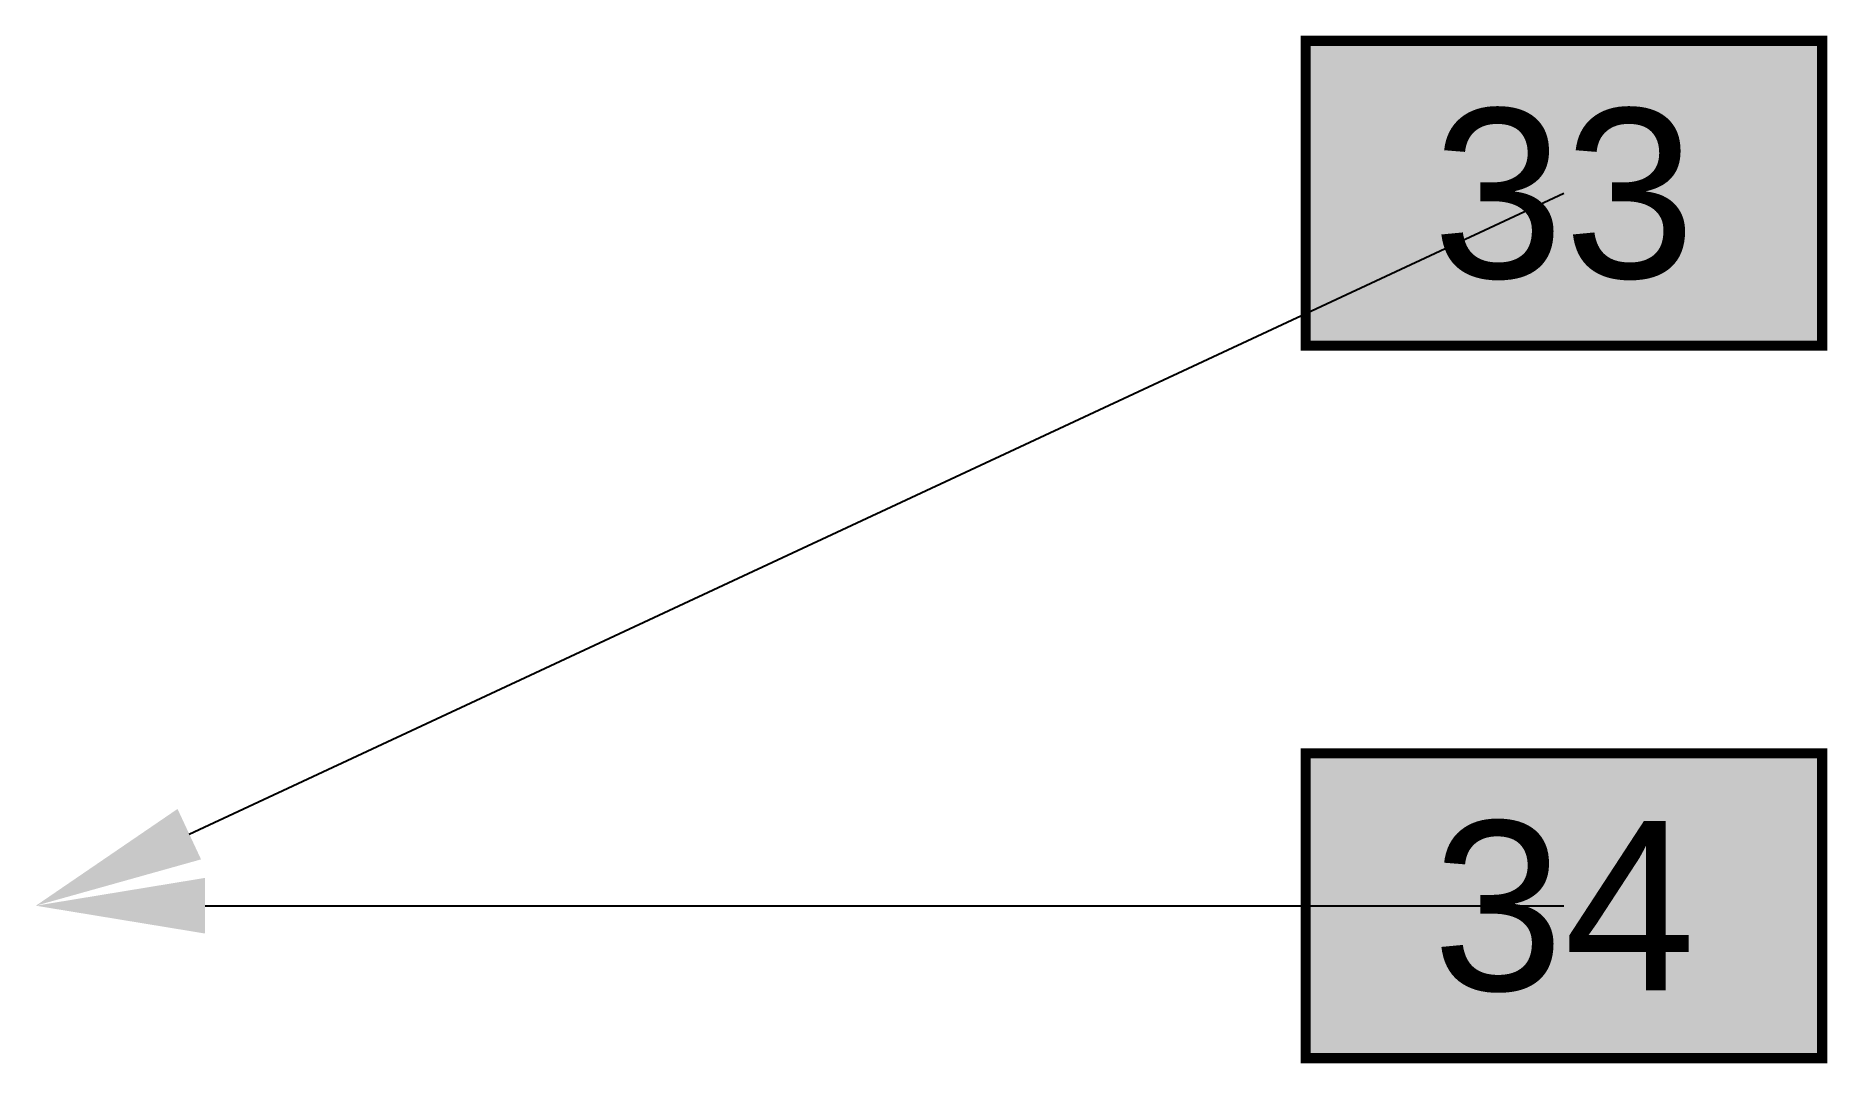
# Model space of a CAD drawing. Header units: inches. Extents: x 0 to 1.06, y -0.09 to 0.51.
import ezdxf
from ezdxf import colors
from ezdxf.entities.mleader import LeaderData, LeaderLine
from ezdxf.enums import TextEntityAlignment as Align
from ezdxf.math import Vec2, Vec3

# ---------------------------------------------------------------- set-up
doc = ezdxf.new("R2010")
doc.units = ezdxf.units.IN
doc.header["$MEASUREMENT"] = 0
doc.styles.add('ANNO', font='swissli.ttf')
doc.styles.get("Standard").update_dxf_attribs({"font": 'simplex.shx'})

# ---------------------------------------------------------------- blocks, each defined once
blk = doc.blocks.new('SHAPE-REC-W-LT-TAG-02')
at = {"true_color": 0xffffff, "transparency": 16777216}
h = blk.add_hatch(color=7, dxfattribs=at)
h.dxf.hatch_style = 1
h.paths.add_polyline_path([(0.1495, 0.087), (-0.1495, 0.087), (-0.1495, -0.087), (0.1495, -0.087)])
at = {"color": 0, "transparency": 16777216, "const_width": 0.006}
blk.add_lwpolyline([(-0.1525, -0.09), (0.1525, -0.09), (0.1525, 0.09), (-0.1525, 0.09)], close=True, dxfattribs=at)
at = {"color": 18, "true_color": 0x000000, "transparency": 16777216, "style": 'ANNO'}
blk.add_attdef('TAG', text='', height=0.1, dxfattribs=at).set_placement((0, 0), align=Align.MIDDLE)

msp = doc.modelspace()

# ---------------------------------------------------------------- leaders
ml = msp.add_multileader_block('Standard')
ml.set_content('SHAPE-REC-W-LT-TAG-02', color=256)
ml.set_attribute('TAG', '33', width=0)
ml.set_leader_properties()
ml.build(insert=Vec2(0, 0))
ml.multileader.update_dxf_attribs({"has_dogleg": 0, "text_left_attachment_type": 2, "text_right_attachment_type": 2, "dogleg_length": 0, "arrow_head_size": 0.1, "block_connection_type": 1})
ctx = ml.context
ctx.base_point, ctx.char_height, ctx.arrow_head_size, ctx.landing_gap_size = Vec3(0.9024, 0.4208), 0.1, 0.1, 0
ctx.left_attachment, ctx.right_attachment, ctx.attachment_type = 2, 2, 1
notes = []
notes.append((ctx, [(0, (1, 1, 0), (0.9024, 0.4208), (1, 0), 0, [(0, [(0, 0)], 0, [])])]))
ctx.block.insert = Vec3(0.9024, 0.4208)
ml = msp.add_multileader_block('Standard')
ml.set_content('SHAPE-REC-W-LT-TAG-02', color=20)
ml.set_attribute('TAG', '34', width=0)
ml.set_leader_properties(color=20)
ml.build(insert=Vec2(0, 0))
ml.multileader.update_dxf_attribs({"has_dogleg": 0, "has_text_frame": 1, "text_attachment_direction": 1, "dogleg_length": 0, "arrow_head_size": 0.1, "block_connection_type": 1})
ctx = ml.context
ctx.base_point, ctx.char_height, ctx.arrow_head_size, ctx.landing_gap_size, ctx.plane_origin = Vec3(0.9024, 0), 0.1, 0.1, 0.045, Vec3(-0.9147, -1.0965)
ctx.attachment_type = 1
notes.append((ctx, [(0, (1, 1, 0), (0.9024, 0), (1, 0), 0, [(0, [(0, 0)], 0, [])])]))
ctx.block.insert = Vec3(0.9024, 0)
for ctx, leaders in notes:
    for number, flags, end, landing, length, lines in leaders:
        leader = LeaderData()
        leader.index, (leader.has_last_leader_line, leader.has_dogleg_vector, leader.attachment_direction) = number, flags
        leader.last_leader_point, leader.dogleg_vector, leader.dogleg_length = Vec3(end), Vec3(landing), length
        for number, points, colour, breaks in lines:
            line = LeaderLine()
            line.index, line.vertices, line.color, line.breaks = number, Vec3.list(points), colors.encode_raw_color(colour), breaks
            leader.lines.append(line)
        ctx.leaders.append(leader)

doc.saveas('drawing.dxf')
